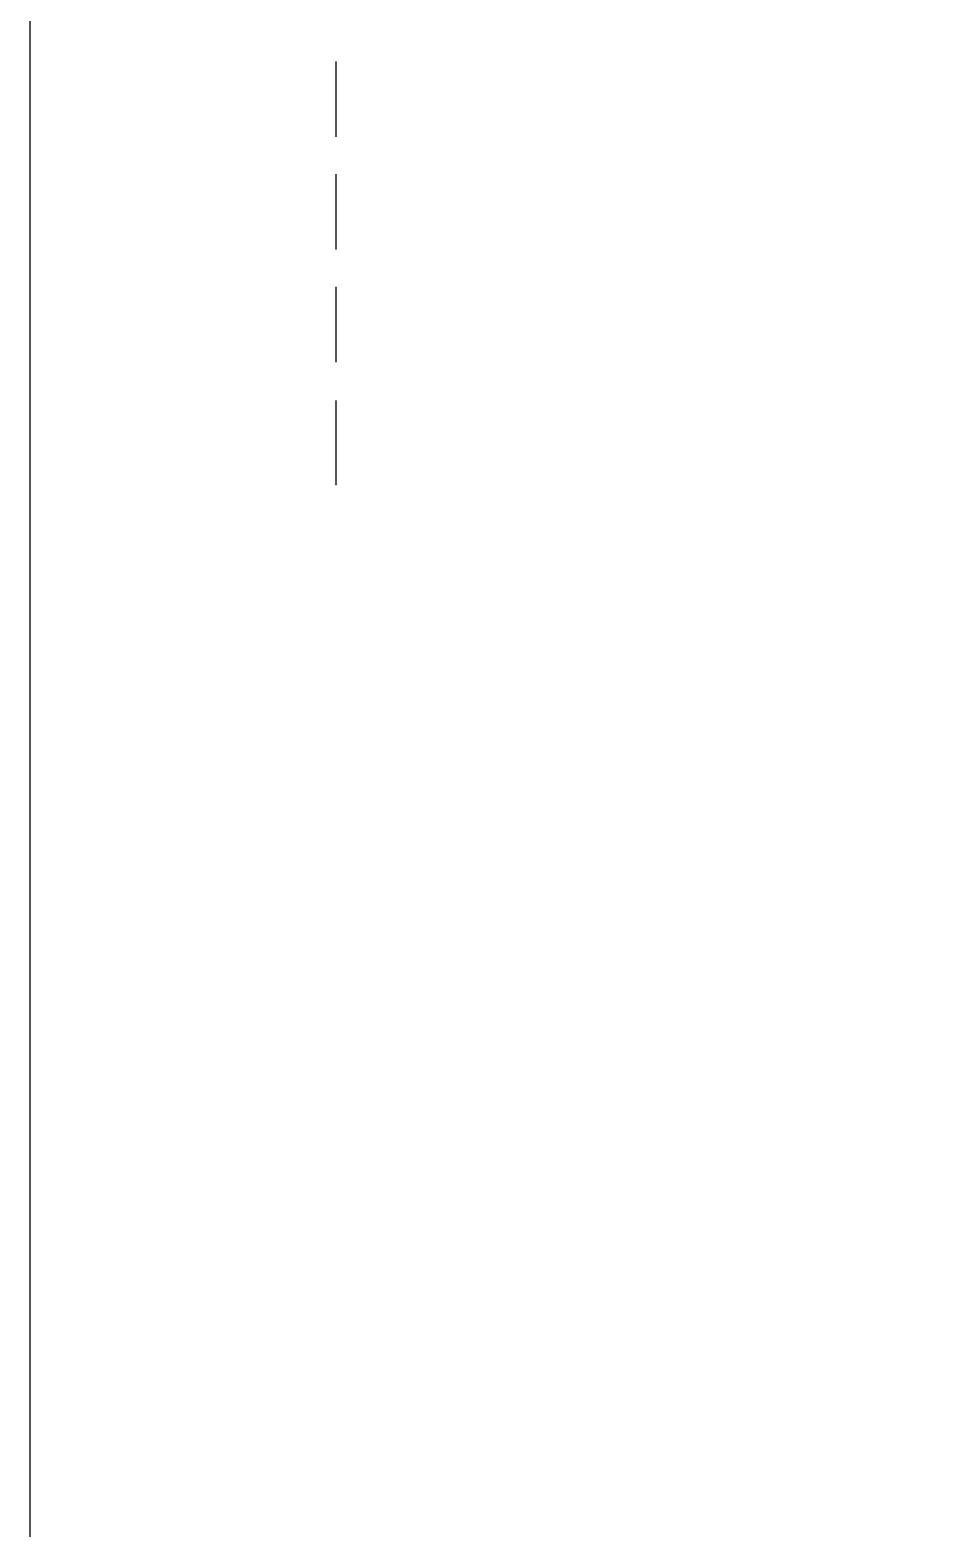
# Model space of a CAD drawing. Header units: metres. Extents: x -24.2 to 51.5, y -28.6 to 30.1.
# Drawn here: x -24.25 to -18.29, y -8.94 to 1 of the extents above; entities that cross this region are included whole.
import ezdxf

# ---------------------------------------------------------------- set-up
doc = ezdxf.new("R2010")
doc.units = ezdxf.units.M
doc.layers.add('GF-BLACK', color=250, linetype='Continuous')

msp = doc.modelspace()

# ---------------------------------------------------------------- linework, layer by layer
at = {"layer": 'GF-BLACK', "lineweight": 25, "true_color": 0x000000}
for p, q in [((-22.2128, 0.2896), (-22.2128, 0.7905)), ((-22.2128, -0.4586), (-22.2128, 0.0422)), ((-22.2128, -1.2069), (-22.2128, -0.706)), ((-22.2128, -2.0215), (-22.2128, -1.4603))]:
    msp.add_line(p, q, dxfattribs=at)
msp.add_lwpolyline([(11.0973, 30.0877), (-24.2464, 30.0877), (-24.2464, -28.567)], dxfattribs=at)

doc.saveas('drawing.dxf')
